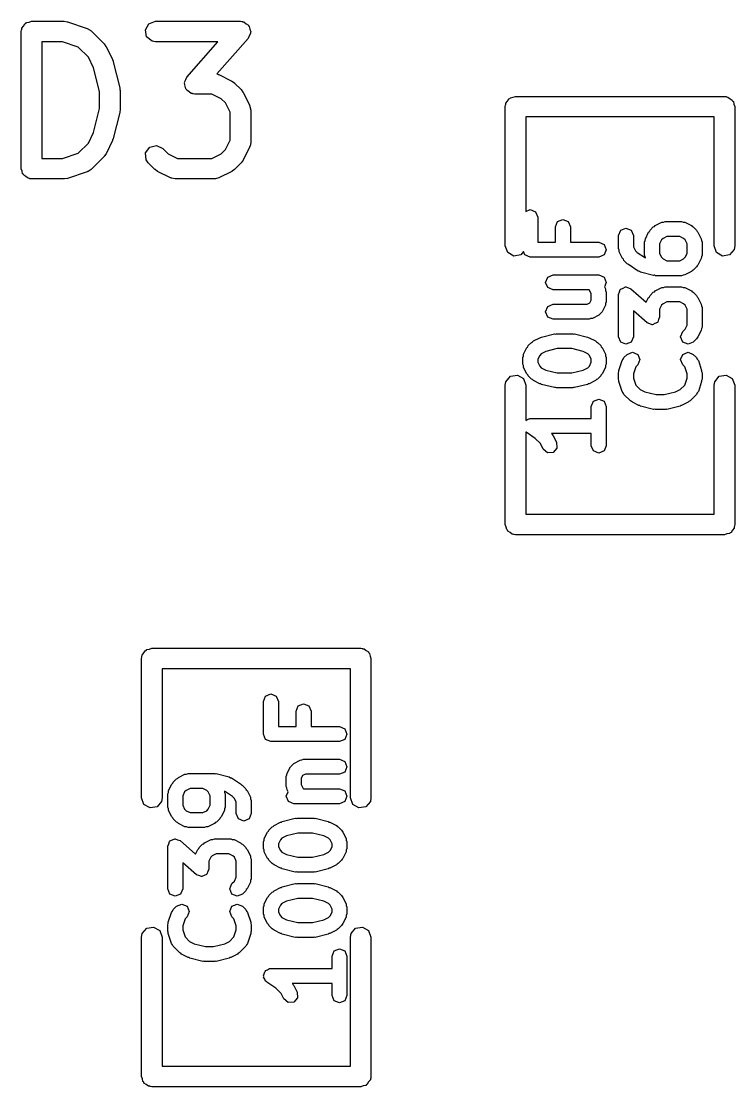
# Model space of a CAD drawing. Extents: x 1.92 to 3.29, y 0.28 to 3.35.
# Drawn here: x 2.858 to 3.0629, y 2.7285 to 3.0345 of the extents above; entities that cross this region are included whole.
import ezdxf

# ---------------------------------------------------------------- set-up
doc = ezdxf.new("R2010")
doc.units = 0
doc.header["$MEASUREMENT"] = 0
doc.layers.add('BLACK', color=7, linetype='CONTINUOUS')

msp = doc.modelspace()

# ---------------------------------------------------------------- linework, layer by layer
at = {"layer": 'BLACK', "linetype": 'CONTINUOUS'}
for p, q in [((2.85803, 3.03207), (2.8581, 3.03219)), ((2.85806, 3.03194), (2.85803, 3.03207)), ((2.8581, 3.03219), (2.85817, 3.03257)), ((2.85817, 3.03257), (2.85866, 3.03316)), ((2.85866, 3.03316), (2.85904, 3.03382)), ((2.85904, 3.03382), (2.85929, 3.03391)), ((2.85929, 3.03391), (2.85946, 3.03412)), ((2.85946, 3.03412), (2.86022, 3.03425)), ((2.86022, 3.03425), (2.86094, 3.03451)), ((2.86094, 3.03451), (2.87031, 3.03451)), ((2.87031, 3.03451), (2.87118, 3.03436)), ((2.87118, 3.03436), (2.87125, 3.03436)), ((2.87125, 3.03436), (2.87687, 3.03249)), ((2.87687, 3.03249), (2.87777, 3.032)), ((2.89365, 3.03207), (2.89466, 3.03382)), ((2.894, 3.03008), (2.89365, 3.03207)), ((2.89466, 3.03382), (2.89656, 3.03451)), ((2.89656, 3.03451), (2.92093, 3.03451)), ((2.92093, 3.03451), (2.92137, 3.03444)), ((2.92137, 3.03444), (2.92151, 3.03446)), ((2.92151, 3.03446), (2.92161, 3.03439)), ((2.92161, 3.03439), (2.92194, 3.03433)), ((2.92194, 3.03433), (2.92255, 3.03382)), ((2.92255, 3.03382), (2.92323, 3.03341)), ((2.92323, 3.03341), (2.92331, 3.03319)), ((2.92331, 3.03319), (2.92349, 3.03304)), ((2.92349, 3.03304), (2.92363, 3.03225)), ((2.92363, 3.03225), (2.92389, 3.0315)), ((2.85799, 3.03156), (2.85806, 3.03194)), ((2.85799, 2.99219), (2.85799, 3.03156)), ((2.87777, 3.032), (2.87787, 3.03185)), ((2.87787, 3.03185), (2.87803, 3.03177)), ((2.87803, 3.03177), (2.88178, 3.02802)), ((2.89555, 3.02879), (2.894, 3.03008)), ((2.92316, 3.02962), (2.9142, 3.01938)), ((2.92344, 3.03036), (2.92316, 3.02962)), ((2.92384, 3.03105), (2.92344, 3.03036)), ((2.92389, 3.0315), (2.9238, 3.03128)), ((2.9238, 3.03128), (2.92384, 3.03105)), ((2.86389, 3.02861), (2.86389, 2.99514)), ((2.86984, 3.02861), (2.86389, 3.02861)), ((2.87434, 3.0271), (2.86984, 3.02861)), ((2.87726, 3.02419), (2.87434, 3.0271)), ((2.88178, 3.02802), (2.88228, 3.0273)), ((2.88228, 3.0273), (2.88233, 3.02726)), ((2.88233, 3.02726), (2.8842, 3.02351)), ((2.89656, 3.02861), (2.89555, 3.02879)), ((2.91443, 3.02861), (2.89656, 3.02861)), ((2.90559, 3.01851), (2.91443, 3.02861)), ((2.87878, 3.02116), (2.87726, 3.02419)), ((2.8842, 3.02351), (2.88435, 3.02302)), ((2.88435, 3.02302), (2.88443, 3.0229)), ((2.88443, 3.0229), (2.8863, 3.0154)), ((2.88049, 3.01432), (2.87878, 3.02116)), ((2.90486, 3.01662), (2.90494, 3.01684)), ((2.9049, 3.01707), (2.9053, 3.01776)), ((2.90494, 3.01684), (2.9049, 3.01707)), ((2.9053, 3.01776), (2.90559, 3.01851)), ((2.9142, 3.01938), (2.91444, 3.01934)), ((2.91444, 3.01934), (2.91458, 3.01922)), ((2.91458, 3.01922), (2.91476, 3.0192)), ((2.91476, 3.0192), (2.9185, 3.01733)), ((2.9185, 3.01733), (2.91921, 3.0168)), ((2.91921, 3.0168), (2.91927, 3.01677)), ((2.91927, 3.01677), (2.92115, 3.0149)), ((2.88049, 3.00943), (2.88049, 3.01432)), ((2.8863, 3.0154), (2.88634, 3.01482)), ((2.88634, 3.01482), (2.88639, 3.01469)), ((2.88639, 3.01469), (2.88639, 3.00906)), ((2.90511, 3.01587), (2.90486, 3.01662)), ((2.90525, 3.01509), (2.90511, 3.01587)), ((2.90543, 3.01493), (2.90525, 3.01509)), ((2.90551, 3.01471), (2.90543, 3.01493)), ((2.90619, 3.0143), (2.90551, 3.01471)), ((2.9068, 3.01379), (2.90619, 3.0143)), ((2.90713, 3.01373), (2.9068, 3.01379)), ((2.90724, 3.01367), (2.90713, 3.01373)), ((2.92115, 3.0149), (2.92165, 3.01418)), ((2.92165, 3.01418), (2.9217, 3.01413)), ((2.9217, 3.01413), (2.92357, 3.01038)), ((2.90737, 3.01369), (2.90724, 3.01367)), ((2.90781, 3.01361), (2.90737, 3.01369)), ((2.91274, 3.01361), (2.90781, 3.01361)), ((2.91543, 3.01226), (2.91274, 3.01361)), ((2.91663, 3.01106), (2.91543, 3.01226)), ((2.91798, 3.00837), (2.91663, 3.01106)), ((2.99716, 3.01063), (2.99723, 3.01101)), ((2.99723, 3.01101), (2.99772, 3.0116)), ((2.99772, 3.0116), (2.9981, 3.01226)), ((2.9981, 3.01226), (2.99835, 3.01235)), ((2.99835, 3.01235), (2.99852, 3.01256)), ((2.99852, 3.01256), (2.99928, 3.01269)), ((2.99928, 3.01269), (3, 3.01295)), ((3, 3.01295), (3.06, 3.01295)), ((3.06, 3.01295), (3.06038, 3.01289)), ((3.06038, 3.01289), (3.06051, 3.01291)), ((3.06051, 3.01291), (3.06063, 3.01284)), ((3.06063, 3.01284), (3.06101, 3.01277)), ((3.06101, 3.01277), (3.0616, 3.01228)), ((3.0616, 3.01228), (3.06226, 3.0119)), ((3.06226, 3.0119), (3.06235, 3.01165)), ((3.06235, 3.01165), (3.06256, 3.01148)), ((3.06256, 3.01148), (3.06269, 3.01072)), ((3.06269, 3.01072), (3.06295, 3.01)), ((2.87878, 3.00259), (2.88049, 3.00943)), ((2.8863, 3.00835), (2.88443, 3.00085)), ((2.88639, 3.00906), (2.88629, 3.00848)), ((2.88629, 3.00848), (2.8863, 3.00835)), ((2.91798, 3.00039), (2.91798, 3.00837)), ((2.92357, 3.01038), (2.92387, 3.0094)), ((2.92387, 3.0094), (2.92383, 3.00923)), ((2.92383, 3.00923), (2.92389, 3.00906)), ((2.92389, 3.00906), (2.92389, 2.99969)), ((2.99705, 3.01), (2.99711, 3.01038)), ((2.99705, 2.97), (2.99705, 3.01)), ((2.99709, 3.01051), (2.99716, 3.01063)), ((2.99711, 3.01038), (2.99709, 3.01051)), ((3.06295, 3.01), (3.06295, 2.97)), ((3.05705, 3.00705), (3.00295, 3.00705)), ((3.00295, 3.00705), (3.00295, 2.97993)), ((3.05705, 2.97), (3.05705, 3.00705)), ((2.87726, 2.99956), (2.87878, 3.00259)), ((2.87434, 2.99665), (2.87726, 2.99956)), ((2.8842, 3.00024), (2.88233, 2.99649)), ((2.88422, 3.00038), (2.8842, 3.00024)), ((2.88443, 3.00085), (2.88422, 3.00038)), ((2.89487, 2.99836), (2.89682, 2.99888)), ((2.89682, 2.99888), (2.89865, 2.99803)), ((2.91663, 2.99769), (2.91798, 3.00039)), ((2.92359, 2.99854), (2.92357, 2.99837)), ((2.92371, 2.99868), (2.92359, 2.99854)), ((2.92389, 2.99969), (2.92371, 2.99868)), ((2.86984, 2.99514), (2.87434, 2.99665)), ((2.88178, 2.99573), (2.87803, 2.99198)), ((2.8818, 2.99578), (2.88178, 2.99573)), ((2.88233, 2.99649), (2.8818, 2.99578)), ((2.89371, 2.9967), (2.89487, 2.99836)), ((2.89389, 2.99469), (2.89371, 2.9967)), ((2.89865, 2.99803), (2.90019, 2.99649)), ((2.90019, 2.99649), (2.90288, 2.99514)), ((2.91274, 2.99514), (2.91543, 2.99649)), ((2.91543, 2.99649), (2.91663, 2.99769)), ((2.92357, 2.99837), (2.9217, 2.99462)), ((2.86389, 2.99514), (2.86984, 2.99514)), ((2.89447, 2.99385), (2.89389, 2.99469)), ((2.89635, 2.99198), (2.89447, 2.99385)), ((2.90288, 2.99514), (2.91274, 2.99514)), ((2.92115, 2.99385), (2.91927, 2.99198)), ((2.92117, 2.99391), (2.92115, 2.99385)), ((2.9217, 2.99462), (2.92117, 2.99391)), ((2.85825, 2.99147), (2.85799, 2.99219)), ((2.85838, 2.99071), (2.85825, 2.99147)), ((2.85859, 2.99054), (2.85838, 2.99071)), ((2.85868, 2.99029), (2.85859, 2.99054)), ((2.85934, 2.98991), (2.85868, 2.99029)), ((2.85993, 2.98942), (2.85934, 2.98991)), ((2.86031, 2.98935), (2.85993, 2.98942)), ((2.86043, 2.98928), (2.86031, 2.98935)), ((2.86056, 2.9893), (2.86043, 2.98928)), ((2.86094, 2.98924), (2.86056, 2.9893)), ((2.87031, 2.98924), (2.86094, 2.98924)), ((2.87038, 2.98926), (2.87031, 2.98924)), ((2.87125, 2.98939), (2.87038, 2.98926)), ((2.87687, 2.99126), (2.87125, 2.98939)), ((2.87701, 2.99137), (2.87687, 2.99126)), ((2.87719, 2.99139), (2.87701, 2.99137)), ((2.87803, 2.99198), (2.87719, 2.99139)), ((2.89641, 2.99195), (2.89635, 2.99198)), ((2.89712, 2.99142), (2.89641, 2.99195)), ((2.90087, 2.98955), (2.89712, 2.99142)), ((2.90104, 2.98953), (2.90087, 2.98955)), ((2.90118, 2.98942), (2.90104, 2.98953)), ((2.90219, 2.98924), (2.90118, 2.98942)), ((2.91343, 2.98924), (2.90219, 2.98924)), ((2.9136, 2.9893), (2.91343, 2.98924)), ((2.91377, 2.98926), (2.9136, 2.9893)), ((2.91476, 2.98955), (2.91377, 2.98926)), ((2.9185, 2.99142), (2.91476, 2.98955)), ((2.91855, 2.99147), (2.9185, 2.99142)), ((2.91927, 2.99198), (2.91855, 2.99147)), ((3.00295, 2.97993), (3.00421, 2.98045)), ((3.00421, 2.98045), (3.00573, 2.97982)), ((3.00573, 2.97982), (3.00636, 2.9783)), ((3.00636, 2.9783), (3.00636, 2.97107)), ((3.01144, 2.97549), (3.01207, 2.97701)), ((3.01207, 2.97701), (3.01359, 2.97764)), ((3.01359, 2.97764), (3.01511, 2.97701)), ((3.01511, 2.97701), (3.01574, 2.97549)), ((3.04251, 2.97682), (3.04297, 2.97701)), ((3.04297, 2.97701), (3.04766, 2.97701)), ((3.04766, 2.97701), (3.04812, 2.97682)), ((3.01144, 2.97107), (3.01144, 2.97549)), ((3.01574, 2.97549), (3.01574, 2.97107)), ((3.02956, 2.97298), (3.03019, 2.9745)), ((3.03019, 2.9745), (3.03171, 2.97513)), ((3.03171, 2.97513), (3.03323, 2.9745)), ((3.03323, 2.9745), (3.03386, 2.97298)), ((3.03729, 2.97207), (3.03823, 2.97394)), ((3.03823, 2.97394), (3.0385, 2.97418)), ((3.0385, 2.97418), (3.03863, 2.9745)), ((3.03863, 2.9745), (3.03957, 2.97544)), ((3.03957, 2.97544), (3.0399, 2.97558)), ((3.0399, 2.97558), (3.04013, 2.97584)), ((3.04013, 2.97584), (3.04201, 2.97678)), ((3.04201, 2.97678), (3.04251, 2.97682)), ((3.04812, 2.97682), (3.04862, 2.97678)), ((3.04862, 2.97678), (3.0505, 2.97584)), ((3.0505, 2.97584), (3.05073, 2.97558)), ((3.05073, 2.97558), (3.05106, 2.97544)), ((3.05106, 2.97544), (3.05199, 2.9745)), ((3.05199, 2.9745), (3.05213, 2.97418)), ((3.05213, 2.97418), (3.0524, 2.97394)), ((3.0524, 2.97394), (3.05333, 2.97207)), ((3.00636, 2.97107), (3.01144, 2.97107)), ((3.01574, 2.97107), (3.02391, 2.97107)), ((3.02391, 2.97107), (3.02543, 2.97044)), ((3.02956, 2.96923), (3.02956, 2.97298)), ((3.03386, 2.97298), (3.03386, 2.96974)), ((3.03707, 2.97111), (3.03726, 2.97157)), ((3.03707, 2.96735), (3.03707, 2.97111)), ((3.03726, 2.97157), (3.03729, 2.97207)), ((3.04192, 2.97171), (3.04137, 2.9706)), ((3.04237, 2.97215), (3.04192, 2.97171)), ((3.04348, 2.97271), (3.04237, 2.97215)), ((3.04715, 2.97271), (3.04348, 2.97271)), ((3.04826, 2.97215), (3.04715, 2.97271)), ((3.04871, 2.97171), (3.04826, 2.97215)), ((3.04926, 2.9706), (3.04871, 2.97171)), ((3.05333, 2.97207), (3.05337, 2.97157)), ((3.05337, 2.97157), (3.05356, 2.97111)), ((3.05356, 2.97111), (3.05356, 2.96735)), ((2.99774, 2.9681), (2.99705, 2.97)), ((2.99949, 2.96709), (2.99774, 2.9681)), ((3.00228, 2.9684), (3.00148, 2.96744)), ((3.00269, 2.9674), (3.00228, 2.9684)), ((3.02543, 2.97044), (3.02606, 2.96892)), ((3.02606, 2.96892), (3.02543, 2.9674)), ((3.02975, 2.96877), (3.02956, 2.96923)), ((3.02979, 2.96827), (3.02975, 2.96877)), ((3.03073, 2.96639), (3.02979, 2.96827)), ((3.03386, 2.96974), (3.03442, 2.96863)), ((3.03442, 2.96863), (3.03496, 2.96809)), ((3.03496, 2.96809), (3.03728, 2.96654)), ((3.04137, 2.9706), (3.04137, 2.96786)), ((3.04137, 2.96786), (3.04192, 2.96675)), ((3.04871, 2.96675), (3.04926, 2.96786)), ((3.04926, 2.96786), (3.04926, 2.9706)), ((3.05774, 2.9681), (3.05705, 2.97)), ((3.05949, 2.96709), (3.05774, 2.9681)), ((3.06277, 2.96899), (3.06148, 2.96744)), ((3.06295, 2.97), (3.06277, 2.96899)), ((3.00148, 2.96744), (2.99949, 2.96709)), ((3.00421, 2.96677), (3.00269, 2.9674)), ((3.02391, 2.96677), (3.00421, 2.96677)), ((3.02543, 2.9674), (3.02391, 2.96677)), ((3.03099, 2.96616), (3.03073, 2.96639)), ((3.03113, 2.96583), (3.03099, 2.96616)), ((3.03207, 2.9649), (3.03113, 2.96583)), ((3.03227, 2.96481), (3.03207, 2.9649)), ((3.0324, 2.96463), (3.03227, 2.96481)), ((3.03726, 2.96689), (3.03707, 2.96735)), ((3.03728, 2.96654), (3.03726, 2.96689)), ((3.04192, 2.96675), (3.04237, 2.96631)), ((3.04237, 2.96631), (3.04348, 2.96575)), ((3.04348, 2.96575), (3.04715, 2.96575)), ((3.04715, 2.96575), (3.04826, 2.96631)), ((3.04826, 2.96631), (3.04871, 2.96675)), ((3.05333, 2.96639), (3.0524, 2.96452)), ((3.05337, 2.96689), (3.05333, 2.96639)), ((3.05356, 2.96735), (3.05337, 2.96689)), ((3.06148, 2.96744), (3.05949, 2.96709)), ((3.03521, 2.96275), (3.0324, 2.96463)), ((3.03558, 2.96268), (3.03521, 2.96275)), ((3.03588, 2.96245), (3.03558, 2.96268)), ((3.03963, 2.96152), (3.03588, 2.96245)), ((3.0505, 2.96262), (3.04862, 2.96168)), ((3.05073, 2.96288), (3.0505, 2.96262)), ((3.05106, 2.96302), (3.05073, 2.96288)), ((3.05199, 2.96396), (3.05106, 2.96302)), ((3.05213, 2.96429), (3.05199, 2.96396)), ((3.0524, 2.96452), (3.05213, 2.96429)), ((3.00863, 2.95954), (3.00926, 2.96106)), ((3.00926, 2.95802), (3.00863, 2.95954)), ((3.00926, 2.96106), (3.01078, 2.96169)), ((3.01078, 2.96169), (3.02391, 2.96169)), ((3.02391, 2.96169), (3.02543, 2.96106)), ((3.02543, 2.96106), (3.02606, 2.95954)), ((3.02606, 2.95954), (3.02554, 2.95828)), ((3.0399, 2.96156), (3.03963, 2.96152)), ((3.04015, 2.96145), (3.0399, 2.96156)), ((3.04766, 2.96145), (3.04015, 2.96145)), ((3.04812, 2.96164), (3.04766, 2.96145)), ((3.04862, 2.96168), (3.04812, 2.96164)), ((3.01078, 2.95739), (3.00926, 2.95802)), ((3.02115, 2.95739), (3.01078, 2.95739)), ((3.02121, 2.95733), (3.02115, 2.95739)), ((3.02176, 2.95622), (3.02121, 2.95733)), ((3.02176, 2.95442), (3.02176, 2.95622)), ((3.02554, 2.95828), (3.02583, 2.95769)), ((3.02583, 2.95769), (3.02587, 2.95719)), ((3.02587, 2.95719), (3.02606, 2.95673)), ((3.02606, 2.95673), (3.02606, 2.95391)), ((3.02956, 2.9561), (3.02985, 2.9568)), ((3.02956, 2.9439), (3.02956, 2.9561)), ((3.02985, 2.9568), (3.03009, 2.95751)), ((3.03009, 2.95751), (3.03016, 2.95755)), ((3.03016, 2.95755), (3.03019, 2.95762)), ((3.03019, 2.95762), (3.03089, 2.95791)), ((3.03089, 2.95791), (3.03157, 2.95824)), ((3.03157, 2.95824), (3.03164, 2.95822)), ((3.03164, 2.95822), (3.03171, 2.95825)), ((3.03171, 2.95825), (3.03241, 2.95796)), ((3.03241, 2.95796), (3.03313, 2.95772)), ((3.03313, 2.95772), (3.03756, 2.95384)), ((3.0385, 2.95541), (3.03863, 2.95574)), ((3.03863, 2.95574), (3.03957, 2.95668)), ((3.03957, 2.95668), (3.0399, 2.95682)), ((3.0399, 2.95682), (3.04013, 2.95708)), ((3.04013, 2.95708), (3.04201, 2.95802)), ((3.04201, 2.95802), (3.04251, 2.95806)), ((3.04251, 2.95806), (3.04297, 2.95825)), ((3.04297, 2.95825), (3.04766, 2.95825)), ((3.04766, 2.95825), (3.04812, 2.95806)), ((3.04812, 2.95806), (3.04862, 2.95802)), ((3.04862, 2.95802), (3.0505, 2.95708)), ((3.0505, 2.95708), (3.05073, 2.95682)), ((3.05073, 2.95682), (3.05106, 2.95668)), ((3.05106, 2.95668), (3.05199, 2.95574)), ((3.05199, 2.95574), (3.05213, 2.95541)), ((3.00863, 2.9511), (3.00926, 2.95262)), ((3.00926, 2.95262), (3.01078, 2.95325)), ((3.01078, 2.95325), (3.02059, 2.95325)), ((3.02059, 2.95325), (3.02137, 2.95364)), ((3.02137, 2.95364), (3.02176, 2.95442)), ((3.02583, 2.95295), (3.0249, 2.95107)), ((3.02587, 2.95345), (3.02583, 2.95295)), ((3.02606, 2.95391), (3.02587, 2.95345)), ((3.03756, 2.95384), (3.03823, 2.95518)), ((3.03823, 2.95518), (3.0385, 2.95541)), ((3.04192, 2.95295), (3.04137, 2.95184)), ((3.04237, 2.95339), (3.04192, 2.95295)), ((3.04348, 2.95395), (3.04237, 2.95339)), ((3.04715, 2.95395), (3.04348, 2.95395)), ((3.04826, 2.95339), (3.04715, 2.95395)), ((3.04871, 2.95295), (3.04826, 2.95339)), ((3.04926, 2.95184), (3.04871, 2.95295)), ((3.05213, 2.95541), (3.0524, 2.95518)), ((3.0524, 2.95518), (3.05333, 2.95331)), ((3.05333, 2.95331), (3.05337, 2.95281)), ((3.05337, 2.95281), (3.05356, 2.95235)), ((3.00926, 2.94958), (3.00863, 2.9511)), ((3.01078, 2.94895), (3.00926, 2.94958)), ((3.02394, 2.95011), (3.02206, 2.94917)), ((3.02438, 2.95063), (3.02394, 2.95011)), ((3.0249, 2.95107), (3.02438, 2.95063)), ((3.0378, 2.94791), (3.03386, 2.95136)), ((3.03386, 2.95136), (3.03386, 2.9439)), ((3.04137, 2.94953), (3.04108, 2.94883)), ((3.04137, 2.95184), (3.04137, 2.94953)), ((3.04926, 2.94722), (3.04926, 2.95184)), ((3.05356, 2.95235), (3.05356, 2.94672)), ((3.0211, 2.94895), (3.01078, 2.94895)), ((3.02156, 2.94914), (3.0211, 2.94895)), ((3.02206, 2.94917), (3.02156, 2.94914)), ((3.03852, 2.94767), (3.0378, 2.94791)), ((3.03922, 2.94738), (3.03852, 2.94767)), ((3.03929, 2.94741), (3.03922, 2.94738)), ((3.03936, 2.94739), (3.03929, 2.94741)), ((3.04004, 2.94772), (3.03936, 2.94739)), ((3.04074, 2.94801), (3.04004, 2.94772)), ((3.04077, 2.94808), (3.04074, 2.94801)), ((3.04083, 2.94812), (3.04077, 2.94808)), ((3.04108, 2.94883), (3.04083, 2.94812)), ((3.04871, 2.94611), (3.04926, 2.94722)), ((3.05356, 2.94672), (3.05337, 2.94625)), ((3.00513, 2.9427), (3.007, 2.94364)), ((3.007, 2.94364), (3.00725, 2.94366)), ((3.00725, 2.94366), (3.00744, 2.9438)), ((3.00744, 2.9438), (3.0112, 2.94474)), ((3.0112, 2.94474), (3.01146, 2.9447)), ((3.01146, 2.9447), (3.01172, 2.9448)), ((3.01172, 2.9448), (3.01641, 2.9448)), ((3.01641, 2.9448), (3.01666, 2.9447)), ((3.01666, 2.9447), (3.01693, 2.94474)), ((3.01693, 2.94474), (3.02068, 2.9438)), ((3.02068, 2.9438), (3.02088, 2.94366)), ((3.02088, 2.94366), (3.02112, 2.94364)), ((3.02112, 2.94364), (3.023, 2.9427)), ((3.03019, 2.94238), (3.02956, 2.9439)), ((3.03386, 2.9439), (3.03323, 2.94238)), ((3.04739, 2.9439), (3.04802, 2.94542)), ((3.04802, 2.94238), (3.04739, 2.9439)), ((3.04802, 2.94542), (3.04871, 2.94611)), ((3.05213, 2.94365), (3.05199, 2.94332)), ((3.0524, 2.94388), (3.05213, 2.94365)), ((3.05333, 2.94576), (3.0524, 2.94388)), ((3.05337, 2.94625), (3.05333, 2.94576)), ((3.00229, 2.93893), (3.00323, 2.9408)), ((3.00323, 2.9408), (3.00349, 2.94103)), ((3.00349, 2.94103), (3.00363, 2.94136)), ((3.00363, 2.94136), (3.00457, 2.9423)), ((3.00457, 2.9423), (3.00489, 2.94243)), ((3.00489, 2.94243), (3.00513, 2.9427)), ((3.01198, 2.9405), (3.00871, 2.93969)), ((3.01614, 2.9405), (3.01198, 2.9405)), ((3.01941, 2.93969), (3.01614, 2.9405)), ((3.023, 2.9427), (3.02323, 2.94243)), ((3.02323, 2.94243), (3.02356, 2.9423)), ((3.02356, 2.9423), (3.02449, 2.94136)), ((3.02449, 2.94136), (3.02463, 2.94103)), ((3.02463, 2.94103), (3.0249, 2.9408)), ((3.0249, 2.9408), (3.02583, 2.93893)), ((3.03171, 2.94175), (3.03019, 2.94238)), ((3.03323, 2.94238), (3.03171, 2.94175)), ((3.04954, 2.94175), (3.04802, 2.94238)), ((3.05106, 2.94238), (3.04954, 2.94175)), ((3.05199, 2.94332), (3.05106, 2.94238)), ((3.00206, 2.93796), (3.00225, 2.93843)), ((3.00206, 2.93609), (3.00206, 2.93796)), ((3.00225, 2.93843), (3.00229, 2.93893)), ((3.00692, 2.93857), (3.00636, 2.93746)), ((3.00636, 2.93746), (3.00636, 2.9366)), ((3.00736, 2.93901), (3.00692, 2.93857)), ((3.00871, 2.93969), (3.00736, 2.93901)), ((3.02076, 2.93901), (3.01941, 2.93969)), ((3.02121, 2.93857), (3.02076, 2.93901)), ((3.02176, 2.93746), (3.02121, 2.93857)), ((3.02176, 2.9366), (3.02176, 2.93746)), ((3.02583, 2.93893), (3.02587, 2.93843)), ((3.02587, 2.93843), (3.02606, 2.93796)), ((3.02606, 2.93796), (3.02606, 2.93609)), ((3.03061, 2.93708), (3.03094, 2.93746)), ((3.03094, 2.93746), (3.03113, 2.93792)), ((3.03113, 2.93792), (3.03207, 2.93886)), ((3.03207, 2.93886), (3.03359, 2.93949)), ((3.03359, 2.93949), (3.03511, 2.93886)), ((3.03511, 2.93886), (3.03574, 2.93734)), ((3.03574, 2.93734), (3.03511, 2.93582)), ((3.04739, 2.93734), (3.04802, 2.93886)), ((3.04802, 2.93582), (3.04739, 2.93734)), ((3.04802, 2.93886), (3.04954, 2.93949)), ((3.04954, 2.93949), (3.05106, 2.93886)), ((3.05106, 2.93886), (3.05199, 2.93792)), ((3.05199, 2.93792), (3.05219, 2.93746)), ((3.05219, 2.93746), (3.05251, 2.93708)), ((3.00225, 2.93563), (3.00206, 2.93609)), ((3.00229, 2.93513), (3.00225, 2.93563)), ((3.00323, 2.93325), (3.00229, 2.93513)), ((3.00636, 2.9366), (3.00692, 2.93549)), ((3.00692, 2.93549), (3.00736, 2.93504)), ((3.00736, 2.93504), (3.00871, 2.93436)), ((3.00871, 2.93436), (3.01198, 2.93355)), ((3.01614, 2.93355), (3.01941, 2.93436)), ((3.01941, 2.93436), (3.02076, 2.93504)), ((3.02076, 2.93504), (3.02121, 2.93549)), ((3.02121, 2.93549), (3.02176, 2.9366)), ((3.02583, 2.93513), (3.0249, 2.93325)), ((3.02587, 2.93563), (3.02583, 2.93513)), ((3.02606, 2.93609), (3.02587, 2.93563)), ((3.02967, 2.93426), (3.03061, 2.93708)), ((3.0297, 2.93391), (3.02967, 2.93426)), ((3.03453, 2.93524), (3.03386, 2.93323)), ((3.03511, 2.93582), (3.03453, 2.93524)), ((3.04859, 2.93524), (3.04802, 2.93582)), ((3.04926, 2.93323), (3.04859, 2.93524)), ((3.05251, 2.93708), (3.05345, 2.93426)), ((3.05345, 2.93426), (3.05343, 2.93391)), ((2.99723, 2.93101), (2.99852, 2.93256)), ((2.99852, 2.93256), (3.00051, 2.93291)), ((3.00051, 2.93291), (3.00226, 2.9319)), ((3.00226, 2.9319), (3.00295, 2.93)), ((3.00349, 2.93302), (3.00323, 2.93325)), ((3.00363, 2.93269), (3.00349, 2.93302)), ((3.00457, 2.93175), (3.00363, 2.93269)), ((3.00489, 2.93162), (3.00457, 2.93175)), ((3.00513, 2.93135), (3.00489, 2.93162)), ((3.007, 2.93041), (3.00513, 2.93135)), ((3.01198, 2.93355), (3.01614, 2.93355)), ((3.023, 2.93135), (3.02112, 2.93041)), ((3.02323, 2.93162), (3.023, 2.93135)), ((3.02356, 2.93175), (3.02323, 2.93162)), ((3.02449, 2.93269), (3.02356, 2.93175)), ((3.02463, 2.93302), (3.02449, 2.93269)), ((3.0249, 2.93325), (3.02463, 2.93302)), ((3.02956, 2.93358), (3.0297, 2.93391)), ((3.02956, 2.93171), (3.02956, 2.93358)), ((3.0297, 2.93138), (3.02956, 2.93171)), ((3.02967, 2.93103), (3.0297, 2.93138)), ((3.03386, 2.93323), (3.03386, 2.93206)), ((3.03386, 2.93206), (3.03453, 2.93005)), ((3.04859, 2.93005), (3.04926, 2.93206)), ((3.04926, 2.93206), (3.04926, 2.93323)), ((3.05343, 2.93391), (3.05356, 2.93358)), ((3.05356, 2.93171), (3.05343, 2.93138)), ((3.05343, 2.93138), (3.05345, 2.93103)), ((3.05356, 2.93358), (3.05356, 2.93171)), ((3.05723, 2.93101), (3.05852, 2.93256)), ((3.05852, 2.93256), (3.06051, 2.93291)), ((3.06051, 2.93291), (3.06226, 2.9319)), ((3.06226, 2.9319), (3.06295, 2.93)), ((2.99705, 2.93), (2.99723, 2.93101)), ((2.99705, 2.89), (2.99705, 2.93)), ((3.00295, 2.93), (3.00295, 2.91989)), ((3.00725, 2.9304), (3.007, 2.93041)), ((3.00744, 2.93025), (3.00725, 2.9304)), ((3.0112, 2.92931), (3.00744, 2.93025)), ((3.01146, 2.92935), (3.0112, 2.92931)), ((3.01172, 2.92925), (3.01146, 2.92935)), ((3.01641, 2.92925), (3.01172, 2.92925)), ((3.01666, 2.92935), (3.01641, 2.92925)), ((3.01693, 2.92931), (3.01666, 2.92935)), ((3.02068, 2.93025), (3.01693, 2.92931)), ((3.02088, 2.9304), (3.02068, 2.93025)), ((3.02112, 2.93041), (3.02088, 2.9304)), ((3.03061, 2.92821), (3.02967, 2.93103)), ((3.03094, 2.92783), (3.03061, 2.92821)), ((3.03453, 2.93005), (3.0358, 2.92878)), ((3.0358, 2.92878), (3.03715, 2.92811)), ((3.03715, 2.92811), (3.04042, 2.92729)), ((3.0427, 2.92729), (3.04597, 2.92811)), ((3.04597, 2.92811), (3.04732, 2.92878)), ((3.04732, 2.92878), (3.04859, 2.93005)), ((3.05251, 2.92821), (3.05219, 2.92783)), ((3.05345, 2.93103), (3.05251, 2.92821)), ((3.05705, 2.93), (3.05723, 2.93101)), ((3.05705, 2.89295), (3.05705, 2.93)), ((3.06295, 2.93), (3.06295, 2.89)), ((3.02176, 2.92389), (3.02239, 2.92541)), ((3.02239, 2.92541), (3.02391, 2.92604)), ((3.02391, 2.92604), (3.02543, 2.92541)), ((3.02543, 2.92541), (3.02606, 2.92389)), ((3.03113, 2.92737), (3.03094, 2.92783)), ((3.03301, 2.9255), (3.03113, 2.92737)), ((3.03333, 2.92536), (3.03301, 2.9255)), ((3.03356, 2.92509), (3.03333, 2.92536)), ((3.03544, 2.92416), (3.03356, 2.92509)), ((3.04042, 2.92729), (3.0427, 2.92729)), ((3.04956, 2.92509), (3.04768, 2.92416)), ((3.04979, 2.92536), (3.04956, 2.92509)), ((3.05012, 2.9255), (3.04979, 2.92536)), ((3.05199, 2.92737), (3.05012, 2.9255)), ((3.05219, 2.92783), (3.05199, 2.92737)), ((3.02176, 2.92041), (3.02176, 2.92389)), ((3.02606, 2.92389), (3.02606, 2.91264)), ((3.03568, 2.92414), (3.03544, 2.92416)), ((3.03588, 2.92399), (3.03568, 2.92414)), ((3.03963, 2.92305), (3.03588, 2.92399)), ((3.0399, 2.92309), (3.03963, 2.92305)), ((3.04015, 2.92299), (3.0399, 2.92309)), ((3.04297, 2.92299), (3.04015, 2.92299)), ((3.04322, 2.92309), (3.04297, 2.92299)), ((3.04349, 2.92305), (3.04322, 2.92309)), ((3.04724, 2.92399), (3.04349, 2.92305)), ((3.04744, 2.92414), (3.04724, 2.92399)), ((3.04768, 2.92416), (3.04744, 2.92414)), ((3.00295, 2.91989), (3.00327, 2.92002)), ((3.00327, 2.92002), (3.00379, 2.92037)), ((3.00379, 2.92037), (3.00401, 2.92033)), ((3.00401, 2.92033), (3.00421, 2.92041)), ((3.00421, 2.92041), (3.02176, 2.92041)), ((3.00302, 2.91648), (3.00295, 2.91657)), ((3.00295, 2.91657), (3.00295, 2.89295)), ((3.00566, 2.91472), (3.00302, 2.91648)), ((3.02176, 2.91611), (3.01034, 2.91611)), ((3.01034, 2.91611), (3.01042, 2.91603)), ((3.01042, 2.91603), (3.01056, 2.91571)), ((3.02176, 2.91264), (3.02176, 2.91611)), ((3.00714, 2.91324), (3.00566, 2.91472)), ((3.00792, 2.91167), (3.00714, 2.91324)), ((3.01056, 2.91571), (3.01083, 2.91547)), ((3.01083, 2.91547), (3.01176, 2.9136)), ((3.01176, 2.9136), (3.01188, 2.91196)), ((3.00916, 2.9106), (3.00792, 2.91167)), ((3.0108, 2.91071), (3.00916, 2.9106)), ((3.01188, 2.91196), (3.0108, 2.91071)), ((3.02239, 2.91112), (3.02176, 2.91264)), ((3.02391, 2.91049), (3.02239, 2.91112)), ((3.02543, 2.91112), (3.02391, 2.91049)), ((3.02606, 2.91264), (3.02543, 2.91112)), ((3.00295, 2.89295), (3.05705, 2.89295)), ((2.99731, 2.88928), (2.99705, 2.89)), ((2.99744, 2.88852), (2.99731, 2.88928)), ((2.99765, 2.88835), (2.99744, 2.88852)), ((2.99774, 2.8881), (2.99765, 2.88835)), ((3.06228, 2.8884), (3.0619, 2.88774)), ((3.06277, 2.88899), (3.06228, 2.8884)), ((3.06284, 2.88937), (3.06277, 2.88899)), ((3.06291, 2.88949), (3.06284, 2.88937)), ((3.06295, 2.89), (3.06289, 2.88962)), ((3.06289, 2.88962), (3.06291, 2.88949)), ((2.9984, 2.88772), (2.99774, 2.8881)), ((2.99899, 2.88723), (2.9984, 2.88772)), ((2.99937, 2.88716), (2.99899, 2.88723)), ((2.99949, 2.88709), (2.99937, 2.88716)), ((2.99962, 2.88711), (2.99949, 2.88709)), ((3, 2.88705), (2.99962, 2.88711)), ((3.06, 2.88705), (3, 2.88705)), ((3.06072, 2.88731), (3.06, 2.88705)), ((3.06148, 2.88744), (3.06072, 2.88731)), ((3.06165, 2.88765), (3.06148, 2.88744)), ((3.0619, 2.88774), (3.06165, 2.88765)), ((2.89255, 2.8515), (2.89261, 2.85188)), ((2.89259, 2.85201), (2.89266, 2.85213)), ((2.89261, 2.85188), (2.89259, 2.85201)), ((2.89266, 2.85213), (2.89273, 2.85251)), ((2.89273, 2.85251), (2.89322, 2.8531)), ((2.89322, 2.8531), (2.8936, 2.85376)), ((2.8936, 2.85376), (2.89385, 2.85385)), ((2.89385, 2.85385), (2.89402, 2.85406)), ((2.89402, 2.85406), (2.89478, 2.85419)), ((2.89478, 2.85419), (2.8955, 2.85445)), ((2.8955, 2.85445), (2.9555, 2.85445)), ((2.9555, 2.85445), (2.95588, 2.85439)), ((2.95588, 2.85439), (2.95601, 2.85441)), ((2.95601, 2.85441), (2.95613, 2.85434)), ((2.95613, 2.85434), (2.95651, 2.85427)), ((2.95651, 2.85427), (2.9571, 2.85378)), ((2.9571, 2.85378), (2.95776, 2.8534)), ((2.95776, 2.8534), (2.95785, 2.85315)), ((2.95785, 2.85315), (2.95806, 2.85298)), ((2.95806, 2.85298), (2.95819, 2.85222)), ((2.95819, 2.85222), (2.95845, 2.8515)), ((2.89255, 2.8115), (2.89255, 2.8515)), ((2.95255, 2.84855), (2.89845, 2.84855)), ((2.89845, 2.84855), (2.89845, 2.8115)), ((2.95255, 2.8115), (2.95255, 2.84855)), ((2.95845, 2.8515), (2.95845, 2.8115)), ((2.92756, 2.83918), (2.92819, 2.8407)), ((2.92819, 2.8407), (2.92971, 2.84133)), ((2.92971, 2.84133), (2.93123, 2.8407)), ((2.93123, 2.8407), (2.93186, 2.83918)), ((2.92756, 2.8298), (2.92756, 2.83918)), ((2.93186, 2.83918), (2.93186, 2.83195)), ((2.93694, 2.83637), (2.93757, 2.83789)), ((2.93694, 2.83195), (2.93694, 2.83637)), ((2.93757, 2.83789), (2.93909, 2.83852)), ((2.93909, 2.83852), (2.94061, 2.83789)), ((2.94061, 2.83789), (2.94124, 2.83637)), ((2.94124, 2.83637), (2.94124, 2.83195)), ((2.93186, 2.83195), (2.93694, 2.83195)), ((2.94124, 2.83195), (2.94941, 2.83195)), ((2.94941, 2.83195), (2.95093, 2.83132)), ((2.95093, 2.83132), (2.95156, 2.8298)), ((2.92819, 2.82828), (2.92756, 2.8298)), ((2.92971, 2.82765), (2.92819, 2.82828)), ((2.94941, 2.82765), (2.92971, 2.82765)), ((2.95093, 2.82828), (2.94941, 2.82765)), ((2.95156, 2.8298), (2.95093, 2.82828)), ((2.93581, 2.82089), (2.93626, 2.82141)), ((2.93626, 2.82141), (2.93813, 2.82234)), ((2.93813, 2.82234), (2.93863, 2.82238)), ((2.93863, 2.82238), (2.93909, 2.82257)), ((2.93909, 2.82257), (2.94941, 2.82257)), ((2.94941, 2.82257), (2.95093, 2.82194)), ((2.95093, 2.82194), (2.95156, 2.82042)), ((2.90313, 2.81734), (2.905, 2.81828)), ((2.905, 2.81828), (2.9055, 2.81832)), ((2.9055, 2.81832), (2.90596, 2.81851)), ((2.90596, 2.81851), (2.91347, 2.81851)), ((2.91347, 2.81851), (2.91372, 2.81841)), ((2.91372, 2.81841), (2.91399, 2.81845)), ((2.91399, 2.81845), (2.91774, 2.81751)), ((2.93413, 2.81761), (2.93432, 2.81807)), ((2.93432, 2.81807), (2.93436, 2.81857)), ((2.93436, 2.81857), (2.93529, 2.82044)), ((2.93529, 2.82044), (2.93581, 2.82089)), ((2.9396, 2.81827), (2.93882, 2.81788)), ((2.94941, 2.81827), (2.9396, 2.81827)), ((2.95093, 2.8189), (2.94941, 2.81827)), ((2.95156, 2.82042), (2.95093, 2.8189)), ((2.90029, 2.81357), (2.90123, 2.81544)), ((2.90123, 2.81544), (2.90149, 2.81568)), ((2.90149, 2.81568), (2.90163, 2.816)), ((2.90163, 2.816), (2.90257, 2.81694)), ((2.90257, 2.81694), (2.90289, 2.81708)), ((2.90289, 2.81708), (2.90313, 2.81734)), ((2.91774, 2.81751), (2.91805, 2.81728)), ((2.91805, 2.81728), (2.91841, 2.81721)), ((2.91841, 2.81721), (2.92123, 2.81533)), ((2.92123, 2.81533), (2.92135, 2.81515)), ((2.92135, 2.81515), (2.92156, 2.81507)), ((2.92156, 2.81507), (2.92249, 2.81413)), ((2.93413, 2.81479), (2.93413, 2.81761)), ((2.93882, 2.81788), (2.93843, 2.8171)), ((2.93843, 2.8171), (2.93843, 2.8153)), ((2.93843, 2.8153), (2.93898, 2.81419)), ((2.90006, 2.81261), (2.90025, 2.81307)), ((2.90006, 2.80885), (2.90006, 2.81261)), ((2.90025, 2.81307), (2.90029, 2.81357)), ((2.90492, 2.81321), (2.90436, 2.8121)), ((2.90436, 2.8121), (2.90436, 2.80936)), ((2.90536, 2.81365), (2.90492, 2.81321)), ((2.90647, 2.81421), (2.90536, 2.81365)), ((2.91015, 2.81421), (2.90647, 2.81421)), ((2.91126, 2.81365), (2.91015, 2.81421)), ((2.9117, 2.81321), (2.91126, 2.81365)), ((2.91226, 2.8121), (2.9117, 2.81321)), ((2.91226, 2.80936), (2.91226, 2.8121)), ((2.91867, 2.81187), (2.91634, 2.81342)), ((2.91634, 2.81342), (2.91637, 2.81307)), ((2.91637, 2.81307), (2.91656, 2.81261)), ((2.91656, 2.81261), (2.91656, 2.80885)), ((2.91921, 2.81133), (2.91867, 2.81187)), ((2.92249, 2.81413), (2.92263, 2.8138)), ((2.92263, 2.8138), (2.9229, 2.81357)), ((2.9229, 2.81357), (2.92383, 2.81169)), ((2.93432, 2.81433), (2.93413, 2.81479)), ((2.93413, 2.81198), (2.93465, 2.81324)), ((2.93476, 2.81046), (2.93413, 2.81198)), ((2.93436, 2.81383), (2.93432, 2.81433)), ((2.93465, 2.81324), (2.93436, 2.81383)), ((2.93898, 2.81419), (2.93905, 2.81413)), ((2.93905, 2.81413), (2.94941, 2.81413)), ((2.94941, 2.81413), (2.95093, 2.8135)), ((2.95093, 2.8135), (2.95156, 2.81198)), ((2.95156, 2.81198), (2.95093, 2.81046)), ((2.89324, 2.8096), (2.89255, 2.8115)), ((2.89499, 2.80859), (2.89324, 2.8096)), ((2.89698, 2.80894), (2.89499, 2.80859)), ((2.89827, 2.81049), (2.89698, 2.80894)), ((2.89845, 2.8115), (2.89827, 2.81049)), ((2.90025, 2.80839), (2.90006, 2.80885)), ((2.90436, 2.80936), (2.90492, 2.80825)), ((2.9117, 2.80825), (2.91226, 2.80936)), ((2.91656, 2.80885), (2.91637, 2.80839)), ((2.91976, 2.81022), (2.91921, 2.81133)), ((2.91976, 2.80698), (2.91976, 2.81022)), ((2.92383, 2.81169), (2.92387, 2.81119)), ((2.92387, 2.81119), (2.92406, 2.81073)), ((2.92406, 2.81073), (2.92406, 2.80698)), ((2.93628, 2.80983), (2.93476, 2.81046)), ((2.94941, 2.80983), (2.93628, 2.80983)), ((2.95093, 2.81046), (2.94941, 2.80983)), ((2.95324, 2.8096), (2.95255, 2.8115)), ((2.95499, 2.80859), (2.95324, 2.8096)), ((2.95698, 2.80894), (2.95499, 2.80859)), ((2.95827, 2.81049), (2.95698, 2.80894)), ((2.95845, 2.8115), (2.95827, 2.81049)), ((2.90029, 2.80789), (2.90025, 2.80839)), ((2.90123, 2.80602), (2.90029, 2.80789)), ((2.90149, 2.80579), (2.90123, 2.80602)), ((2.90163, 2.80546), (2.90149, 2.80579)), ((2.90492, 2.80825), (2.90536, 2.80781)), ((2.90536, 2.80781), (2.90647, 2.80725)), ((2.90647, 2.80725), (2.91015, 2.80725)), ((2.91015, 2.80725), (2.91126, 2.80781)), ((2.91126, 2.80781), (2.9117, 2.80825)), ((2.91512, 2.80579), (2.91499, 2.80546)), ((2.91539, 2.80602), (2.91512, 2.80579)), ((2.91633, 2.80789), (2.91539, 2.80602)), ((2.91637, 2.80839), (2.91633, 2.80789)), ((2.92039, 2.80546), (2.91976, 2.80698)), ((2.92406, 2.80698), (2.92343, 2.80546)), ((2.93696, 2.80558), (2.93722, 2.80569)), ((2.93722, 2.80569), (2.94191, 2.80569)), ((2.94191, 2.80569), (2.94216, 2.80558)), ((2.90257, 2.80452), (2.90163, 2.80546)), ((2.90289, 2.80438), (2.90257, 2.80452)), ((2.90313, 2.80412), (2.90289, 2.80438)), ((2.905, 2.80318), (2.90313, 2.80412)), ((2.9055, 2.80314), (2.905, 2.80318)), ((2.90596, 2.80295), (2.9055, 2.80314)), ((2.91065, 2.80295), (2.90596, 2.80295)), ((2.91112, 2.80314), (2.91065, 2.80295)), ((2.91162, 2.80318), (2.91112, 2.80314)), ((2.91349, 2.80412), (2.91162, 2.80318)), ((2.91372, 2.80438), (2.91349, 2.80412)), ((2.91405, 2.80452), (2.91372, 2.80438)), ((2.91499, 2.80546), (2.91405, 2.80452)), ((2.92191, 2.80483), (2.92039, 2.80546)), ((2.92343, 2.80546), (2.92191, 2.80483)), ((2.92913, 2.80224), (2.93007, 2.80318)), ((2.93007, 2.80318), (2.93039, 2.80332)), ((2.93039, 2.80332), (2.93063, 2.80358)), ((2.93063, 2.80358), (2.9325, 2.80452)), ((2.9325, 2.80452), (2.93275, 2.80454)), ((2.93275, 2.80454), (2.93294, 2.80468)), ((2.93294, 2.80468), (2.9367, 2.80562)), ((2.9367, 2.80562), (2.93696, 2.80558)), ((2.94216, 2.80558), (2.94243, 2.80562)), ((2.94243, 2.80562), (2.94618, 2.80468)), ((2.94618, 2.80468), (2.94638, 2.80454)), ((2.94638, 2.80454), (2.94662, 2.80452)), ((2.94662, 2.80452), (2.9485, 2.80358)), ((2.9485, 2.80358), (2.94873, 2.80332)), ((2.94873, 2.80332), (2.94906, 2.80318)), ((2.94906, 2.80318), (2.94999, 2.80224)), ((2.90139, 2.79941), (2.90207, 2.79974)), ((2.90207, 2.79974), (2.90214, 2.79972)), ((2.90214, 2.79972), (2.90221, 2.79975)), ((2.90221, 2.79975), (2.90291, 2.79946)), ((2.91251, 2.79952), (2.91301, 2.79956)), ((2.91301, 2.79956), (2.91347, 2.79975)), ((2.91347, 2.79975), (2.91816, 2.79975)), ((2.91816, 2.79975), (2.91862, 2.79956)), ((2.91862, 2.79956), (2.91912, 2.79952)), ((2.92775, 2.79931), (2.92779, 2.79981)), ((2.92779, 2.79981), (2.92873, 2.80168)), ((2.92873, 2.80168), (2.92899, 2.80191)), ((2.92899, 2.80191), (2.92913, 2.80224)), ((2.93286, 2.79989), (2.93242, 2.79945)), ((2.93421, 2.80057), (2.93286, 2.79989)), ((2.93748, 2.80139), (2.93421, 2.80057)), ((2.94164, 2.80139), (2.93748, 2.80139)), ((2.94491, 2.80057), (2.94164, 2.80139)), ((2.94626, 2.79989), (2.94491, 2.80057)), ((2.94671, 2.79945), (2.94626, 2.79989)), ((2.94999, 2.80224), (2.95013, 2.80191)), ((2.95013, 2.80191), (2.9504, 2.80168)), ((2.9504, 2.80168), (2.95133, 2.79981)), ((2.95133, 2.79981), (2.95137, 2.79931)), ((2.90006, 2.7976), (2.90035, 2.7983)), ((2.90006, 2.7854), (2.90006, 2.7976)), ((2.90035, 2.7983), (2.90059, 2.79901)), ((2.90059, 2.79901), (2.90066, 2.79905)), ((2.90066, 2.79905), (2.90069, 2.79912)), ((2.90069, 2.79912), (2.90139, 2.79941)), ((2.90291, 2.79946), (2.90363, 2.79922)), ((2.90363, 2.79922), (2.90806, 2.79534)), ((2.90806, 2.79534), (2.90873, 2.79668)), ((2.90873, 2.79668), (2.909, 2.79691)), ((2.909, 2.79691), (2.90913, 2.79724)), ((2.90913, 2.79724), (2.91007, 2.79818)), ((2.91007, 2.79818), (2.9104, 2.79832)), ((2.9104, 2.79832), (2.91063, 2.79858)), ((2.91063, 2.79858), (2.91251, 2.79952)), ((2.91912, 2.79952), (2.921, 2.79858)), ((2.921, 2.79858), (2.92123, 2.79832)), ((2.92123, 2.79832), (2.92156, 2.79818)), ((2.92156, 2.79818), (2.92249, 2.79724)), ((2.92249, 2.79724), (2.92263, 2.79691)), ((2.92263, 2.79691), (2.9229, 2.79668)), ((2.9229, 2.79668), (2.92383, 2.79481)), ((2.92756, 2.79885), (2.92775, 2.79931)), ((2.92756, 2.79697), (2.92756, 2.79885)), ((2.92775, 2.79651), (2.92756, 2.79697)), ((2.92779, 2.79601), (2.92775, 2.79651)), ((2.93242, 2.79945), (2.93186, 2.79834)), ((2.93186, 2.79834), (2.93186, 2.79748)), ((2.93186, 2.79748), (2.93242, 2.79637)), ((2.94726, 2.79834), (2.94671, 2.79945)), ((2.94671, 2.79637), (2.94726, 2.79748)), ((2.94726, 2.79748), (2.94726, 2.79834)), ((2.95137, 2.79651), (2.95133, 2.79601)), ((2.95137, 2.79931), (2.95156, 2.79885)), ((2.95156, 2.79697), (2.95137, 2.79651)), ((2.95156, 2.79885), (2.95156, 2.79697)), ((2.91242, 2.79445), (2.91187, 2.79334)), ((2.91287, 2.79489), (2.91242, 2.79445)), ((2.91398, 2.79545), (2.91287, 2.79489)), ((2.91765, 2.79545), (2.91398, 2.79545)), ((2.91876, 2.79489), (2.91765, 2.79545)), ((2.91921, 2.79445), (2.91876, 2.79489)), ((2.91976, 2.79334), (2.91921, 2.79445)), ((2.92383, 2.79481), (2.92387, 2.79431)), ((2.92387, 2.79431), (2.92406, 2.79385)), ((2.92406, 2.79385), (2.92406, 2.78822)), ((2.92873, 2.79413), (2.92779, 2.79601)), ((2.92899, 2.7939), (2.92873, 2.79413)), ((2.92913, 2.79357), (2.92899, 2.7939)), ((2.93007, 2.79263), (2.92913, 2.79357)), ((2.93242, 2.79637), (2.93286, 2.79592)), ((2.93286, 2.79592), (2.93421, 2.79525)), ((2.93421, 2.79525), (2.93748, 2.79443)), ((2.93748, 2.79443), (2.94164, 2.79443)), ((2.94164, 2.79443), (2.94491, 2.79525)), ((2.94491, 2.79525), (2.94626, 2.79592)), ((2.94626, 2.79592), (2.94671, 2.79637)), ((2.94999, 2.79357), (2.94906, 2.79263)), ((2.95013, 2.7939), (2.94999, 2.79357)), ((2.9504, 2.79413), (2.95013, 2.7939)), ((2.95133, 2.79601), (2.9504, 2.79413)), ((2.9083, 2.78941), (2.90436, 2.79286)), ((2.90436, 2.79286), (2.90436, 2.7854)), ((2.91187, 2.79103), (2.91158, 2.79033)), ((2.91187, 2.79334), (2.91187, 2.79103)), ((2.91976, 2.78872), (2.91976, 2.79334)), ((2.93039, 2.7925), (2.93007, 2.79263)), ((2.93063, 2.79223), (2.93039, 2.7925)), ((2.9325, 2.79129), (2.93063, 2.79223)), ((2.93275, 2.79128), (2.9325, 2.79129)), ((2.93294, 2.79113), (2.93275, 2.79128)), ((2.9367, 2.79019), (2.93294, 2.79113)), ((2.94618, 2.79113), (2.94243, 2.79019)), ((2.94638, 2.79128), (2.94618, 2.79113)), ((2.94662, 2.79129), (2.94638, 2.79128)), ((2.9485, 2.79223), (2.94662, 2.79129)), ((2.94873, 2.7925), (2.9485, 2.79223)), ((2.94906, 2.79263), (2.94873, 2.7925)), ((2.90902, 2.78917), (2.9083, 2.78941)), ((2.90972, 2.78888), (2.90902, 2.78917)), ((2.90979, 2.78891), (2.90972, 2.78888)), ((2.90986, 2.78889), (2.90979, 2.78891)), ((2.91054, 2.78922), (2.90986, 2.78889)), ((2.91124, 2.78951), (2.91054, 2.78922)), ((2.91127, 2.78958), (2.91124, 2.78951)), ((2.91133, 2.78962), (2.91127, 2.78958)), ((2.91158, 2.79033), (2.91133, 2.78962)), ((2.91852, 2.78692), (2.91921, 2.78761)), ((2.91921, 2.78761), (2.91976, 2.78872)), ((2.92387, 2.78775), (2.92383, 2.78726)), ((2.92406, 2.78822), (2.92387, 2.78775)), ((2.93696, 2.79023), (2.9367, 2.79019)), ((2.93722, 2.79013), (2.93696, 2.79023)), ((2.94191, 2.79013), (2.93722, 2.79013)), ((2.94216, 2.79023), (2.94191, 2.79013)), ((2.94243, 2.79019), (2.94216, 2.79023)), ((2.90069, 2.78388), (2.90006, 2.7854)), ((2.90436, 2.7854), (2.90373, 2.78388)), ((2.91789, 2.7854), (2.91852, 2.78692)), ((2.91852, 2.78388), (2.91789, 2.7854)), ((2.92249, 2.78482), (2.92156, 2.78388)), ((2.92263, 2.78515), (2.92249, 2.78482)), ((2.9229, 2.78538), (2.92263, 2.78515)), ((2.92383, 2.78726), (2.9229, 2.78538)), ((2.92913, 2.78348), (2.93007, 2.78442)), ((2.93007, 2.78442), (2.93039, 2.78455)), ((2.93039, 2.78455), (2.93063, 2.78482)), ((2.93063, 2.78482), (2.9325, 2.78576)), ((2.9325, 2.78576), (2.93275, 2.78578)), ((2.93275, 2.78578), (2.93294, 2.78592)), ((2.93294, 2.78592), (2.9367, 2.78686)), ((2.9367, 2.78686), (2.93696, 2.78682)), ((2.93696, 2.78682), (2.93722, 2.78692)), ((2.93722, 2.78692), (2.94191, 2.78692)), ((2.94191, 2.78692), (2.94216, 2.78682)), ((2.94216, 2.78682), (2.94243, 2.78686)), ((2.94243, 2.78686), (2.94618, 2.78592)), ((2.94618, 2.78592), (2.94638, 2.78578)), ((2.94638, 2.78578), (2.94662, 2.78576)), ((2.94662, 2.78576), (2.9485, 2.78482)), ((2.9485, 2.78482), (2.94873, 2.78455)), ((2.94873, 2.78455), (2.94906, 2.78442)), ((2.94906, 2.78442), (2.94999, 2.78348)), ((2.90221, 2.78325), (2.90069, 2.78388)), ((2.90373, 2.78388), (2.90221, 2.78325)), ((2.92004, 2.78325), (2.91852, 2.78388)), ((2.92156, 2.78388), (2.92004, 2.78325)), ((2.92779, 2.78104), (2.92873, 2.78292)), ((2.92873, 2.78292), (2.92899, 2.78315)), ((2.92899, 2.78315), (2.92913, 2.78348)), ((2.93421, 2.78181), (2.93286, 2.78113)), ((2.93748, 2.78262), (2.93421, 2.78181)), ((2.94164, 2.78262), (2.93748, 2.78262)), ((2.94491, 2.78181), (2.94164, 2.78262)), ((2.94626, 2.78113), (2.94491, 2.78181)), ((2.94999, 2.78348), (2.95013, 2.78315)), ((2.95013, 2.78315), (2.9504, 2.78292)), ((2.9504, 2.78292), (2.95133, 2.78104)), ((2.90017, 2.77576), (2.90111, 2.77858)), ((2.90111, 2.77858), (2.90144, 2.77896)), ((2.90144, 2.77896), (2.90163, 2.77942)), ((2.90163, 2.77942), (2.90257, 2.78036)), ((2.90257, 2.78036), (2.90409, 2.78099)), ((2.90409, 2.78099), (2.90561, 2.78036)), ((2.90561, 2.78036), (2.90624, 2.77884)), ((2.90624, 2.77884), (2.90561, 2.77732)), ((2.91789, 2.77884), (2.91852, 2.78036)), ((2.91852, 2.77732), (2.91789, 2.77884)), ((2.91852, 2.78036), (2.92004, 2.78099)), ((2.92004, 2.78099), (2.92156, 2.78036)), ((2.92156, 2.78036), (2.92249, 2.77942)), ((2.92249, 2.77942), (2.92269, 2.77896)), ((2.92269, 2.77896), (2.92301, 2.77858)), ((2.92301, 2.77858), (2.92395, 2.77576)), ((2.92756, 2.78008), (2.92775, 2.78055)), ((2.92756, 2.77821), (2.92756, 2.78008)), ((2.92775, 2.77774), (2.92756, 2.77821)), ((2.92775, 2.78055), (2.92779, 2.78104)), ((2.93242, 2.78069), (2.93186, 2.77958)), ((2.93186, 2.77958), (2.93186, 2.77871)), ((2.93186, 2.77871), (2.93242, 2.7776)), ((2.93286, 2.78113), (2.93242, 2.78069)), ((2.94671, 2.78069), (2.94626, 2.78113)), ((2.94726, 2.77958), (2.94671, 2.78069)), ((2.94671, 2.7776), (2.94726, 2.77871)), ((2.94726, 2.77871), (2.94726, 2.77958)), ((2.95133, 2.78104), (2.95137, 2.78055)), ((2.95137, 2.78055), (2.95156, 2.78008)), ((2.95156, 2.77821), (2.95137, 2.77774)), ((2.95156, 2.78008), (2.95156, 2.77821)), ((2.90006, 2.77508), (2.9002, 2.77541)), ((2.90006, 2.77321), (2.90006, 2.77508)), ((2.9002, 2.77541), (2.90017, 2.77576)), ((2.90503, 2.77674), (2.90436, 2.77473)), ((2.90561, 2.77732), (2.90503, 2.77674)), ((2.91909, 2.77674), (2.91852, 2.77732)), ((2.91976, 2.77473), (2.91909, 2.77674)), ((2.92395, 2.77576), (2.92393, 2.77541)), ((2.92393, 2.77541), (2.92406, 2.77508)), ((2.92406, 2.77508), (2.92406, 2.77321)), ((2.92779, 2.77725), (2.92775, 2.77774)), ((2.92873, 2.77537), (2.92779, 2.77725)), ((2.92899, 2.77514), (2.92873, 2.77537)), ((2.92913, 2.77481), (2.92899, 2.77514)), ((2.93242, 2.7776), (2.93286, 2.77716)), ((2.93286, 2.77716), (2.93421, 2.77648)), ((2.93421, 2.77648), (2.93748, 2.77567)), ((2.93748, 2.77567), (2.94164, 2.77567)), ((2.94164, 2.77567), (2.94491, 2.77648)), ((2.94491, 2.77648), (2.94626, 2.77716)), ((2.94626, 2.77716), (2.94671, 2.7776)), ((2.95013, 2.77514), (2.94999, 2.77481)), ((2.9504, 2.77537), (2.95013, 2.77514)), ((2.95133, 2.77725), (2.9504, 2.77537)), ((2.95137, 2.77774), (2.95133, 2.77725)), ((2.89255, 2.7715), (2.89273, 2.77251)), ((2.89273, 2.77251), (2.89402, 2.77406)), ((2.89402, 2.77406), (2.89601, 2.77441)), ((2.89601, 2.77441), (2.89776, 2.7734)), ((2.89776, 2.7734), (2.89845, 2.7715)), ((2.9002, 2.77288), (2.90006, 2.77321)), ((2.90017, 2.77253), (2.9002, 2.77288)), ((2.90111, 2.76971), (2.90017, 2.77253)), ((2.90436, 2.77473), (2.90436, 2.77356)), ((2.90436, 2.77356), (2.90503, 2.77155)), ((2.91909, 2.77155), (2.91976, 2.77356)), ((2.91976, 2.77356), (2.91976, 2.77473)), ((2.92395, 2.77253), (2.92301, 2.76971)), ((2.92406, 2.77321), (2.92393, 2.77288)), ((2.92393, 2.77288), (2.92395, 2.77253)), ((2.93007, 2.77387), (2.92913, 2.77481)), ((2.93039, 2.77374), (2.93007, 2.77387)), ((2.93063, 2.77347), (2.93039, 2.77374)), ((2.9325, 2.77253), (2.93063, 2.77347)), ((2.93275, 2.77251), (2.9325, 2.77253)), ((2.93294, 2.77237), (2.93275, 2.77251)), ((2.9367, 2.77143), (2.93294, 2.77237)), ((2.94618, 2.77237), (2.94243, 2.77143)), ((2.94638, 2.77251), (2.94618, 2.77237)), ((2.94662, 2.77253), (2.94638, 2.77251)), ((2.9485, 2.77347), (2.94662, 2.77253)), ((2.94873, 2.77374), (2.9485, 2.77347)), ((2.94906, 2.77387), (2.94873, 2.77374)), ((2.94999, 2.77481), (2.94906, 2.77387)), ((2.95255, 2.7715), (2.95273, 2.77251)), ((2.95273, 2.77251), (2.95402, 2.77406)), ((2.95402, 2.77406), (2.95601, 2.77441)), ((2.95601, 2.77441), (2.95776, 2.7734)), ((2.95776, 2.7734), (2.95845, 2.7715)), ((2.89255, 2.7315), (2.89255, 2.7715)), ((2.89845, 2.7715), (2.89845, 2.73445)), ((2.90144, 2.76933), (2.90111, 2.76971)), ((2.90163, 2.76887), (2.90144, 2.76933)), ((2.90503, 2.77155), (2.9063, 2.77028)), ((2.9063, 2.77028), (2.90765, 2.76961)), ((2.90765, 2.76961), (2.91092, 2.76879)), ((2.9132, 2.76879), (2.91647, 2.76961)), ((2.91647, 2.76961), (2.91782, 2.77028)), ((2.91782, 2.77028), (2.91909, 2.77155)), ((2.92269, 2.76933), (2.92249, 2.76887)), ((2.92301, 2.76971), (2.92269, 2.76933)), ((2.93696, 2.77147), (2.9367, 2.77143)), ((2.93722, 2.77137), (2.93696, 2.77147)), ((2.94191, 2.77137), (2.93722, 2.77137)), ((2.94216, 2.77147), (2.94191, 2.77137)), ((2.94243, 2.77143), (2.94216, 2.77147)), ((2.95255, 2.73445), (2.95255, 2.7715)), ((2.95845, 2.7715), (2.95845, 2.7315)), ((2.90351, 2.767), (2.90163, 2.76887)), ((2.90383, 2.76686), (2.90351, 2.767)), ((2.90406, 2.76659), (2.90383, 2.76686)), ((2.90594, 2.76566), (2.90406, 2.76659)), ((2.91092, 2.76879), (2.9132, 2.76879)), ((2.92006, 2.76659), (2.91818, 2.76566)), ((2.92029, 2.76686), (2.92006, 2.76659)), ((2.92062, 2.767), (2.92029, 2.76686)), ((2.92249, 2.76887), (2.92062, 2.767)), ((2.94726, 2.76601), (2.94789, 2.76753)), ((2.94726, 2.76253), (2.94726, 2.76601)), ((2.94789, 2.76753), (2.94941, 2.76816)), ((2.94941, 2.76816), (2.95093, 2.76753)), ((2.95093, 2.76753), (2.95156, 2.76601)), ((2.95156, 2.76601), (2.95156, 2.75475)), ((2.90618, 2.76564), (2.90594, 2.76566)), ((2.90638, 2.76549), (2.90618, 2.76564)), ((2.91013, 2.76455), (2.90638, 2.76549)), ((2.9104, 2.76459), (2.91013, 2.76455)), ((2.91065, 2.76449), (2.9104, 2.76459)), ((2.91347, 2.76449), (2.91065, 2.76449)), ((2.91372, 2.76459), (2.91347, 2.76449)), ((2.91399, 2.76455), (2.91372, 2.76459)), ((2.91774, 2.76549), (2.91399, 2.76455)), ((2.91794, 2.76564), (2.91774, 2.76549)), ((2.91818, 2.76566), (2.91794, 2.76564)), ((2.92756, 2.76038), (2.9278, 2.76096)), ((2.92765, 2.76018), (2.92756, 2.76038)), ((2.9276, 2.75996), (2.92765, 2.76018)), ((2.92795, 2.75944), (2.9276, 2.75996)), ((2.9278, 2.76096), (2.92792, 2.76158)), ((2.92792, 2.76158), (2.92811, 2.7617)), ((2.92811, 2.7617), (2.92819, 2.7619)), ((2.92819, 2.7619), (2.92877, 2.76214)), ((2.92877, 2.76214), (2.92929, 2.76249)), ((2.92929, 2.76249), (2.92951, 2.76245)), ((2.92951, 2.76245), (2.92971, 2.76253)), ((2.92971, 2.76253), (2.94726, 2.76253)), ((2.92819, 2.75886), (2.92795, 2.75944)), ((2.9284, 2.75878), (2.92819, 2.75886)), ((2.92852, 2.75859), (2.9284, 2.75878)), ((2.93116, 2.75684), (2.92852, 2.75859)), ((2.93264, 2.75536), (2.93116, 2.75684)), ((2.94726, 2.75823), (2.93584, 2.75823)), ((2.93584, 2.75823), (2.93592, 2.75815)), ((2.93592, 2.75815), (2.93606, 2.75782)), ((2.93606, 2.75782), (2.93633, 2.75759)), ((2.93633, 2.75759), (2.93726, 2.75572)), ((2.94726, 2.75475), (2.94726, 2.75823)), ((2.93342, 2.75379), (2.93264, 2.75536)), ((2.93466, 2.75272), (2.93342, 2.75379)), ((2.93738, 2.75407), (2.9363, 2.75283)), ((2.93726, 2.75572), (2.93738, 2.75407)), ((2.94789, 2.75323), (2.94726, 2.75475)), ((2.95156, 2.75475), (2.95093, 2.75323)), ((2.9363, 2.75283), (2.93466, 2.75272)), ((2.94941, 2.7526), (2.94789, 2.75323)), ((2.95093, 2.75323), (2.94941, 2.7526)), ((2.89845, 2.73445), (2.95255, 2.73445)), ((2.89281, 2.73078), (2.89255, 2.7315)), ((2.89294, 2.73002), (2.89281, 2.73078)), ((2.89315, 2.72985), (2.89294, 2.73002)), ((2.89324, 2.7296), (2.89315, 2.72985)), ((2.8939, 2.72922), (2.89324, 2.7296)), ((2.89449, 2.72873), (2.8939, 2.72922)), ((2.9574, 2.72924), (2.95715, 2.72915)), ((2.95778, 2.7299), (2.9574, 2.72924)), ((2.95827, 2.73049), (2.95778, 2.7299)), ((2.95834, 2.73087), (2.95827, 2.73049)), ((2.95841, 2.73099), (2.95834, 2.73087)), ((2.95845, 2.7315), (2.95839, 2.73112)), ((2.95839, 2.73112), (2.95841, 2.73099)), ((2.89487, 2.72866), (2.89449, 2.72873)), ((2.89499, 2.72859), (2.89487, 2.72866)), ((2.89512, 2.72861), (2.89499, 2.72859)), ((2.8955, 2.72855), (2.89512, 2.72861)), ((2.9555, 2.72855), (2.8955, 2.72855)), ((2.95622, 2.72881), (2.9555, 2.72855)), ((2.95698, 2.72894), (2.95622, 2.72881)), ((2.95715, 2.72915), (2.95698, 2.72894))]:
    msp.add_line(p, q, dxfattribs=at)

doc.saveas('drawing.dxf')
